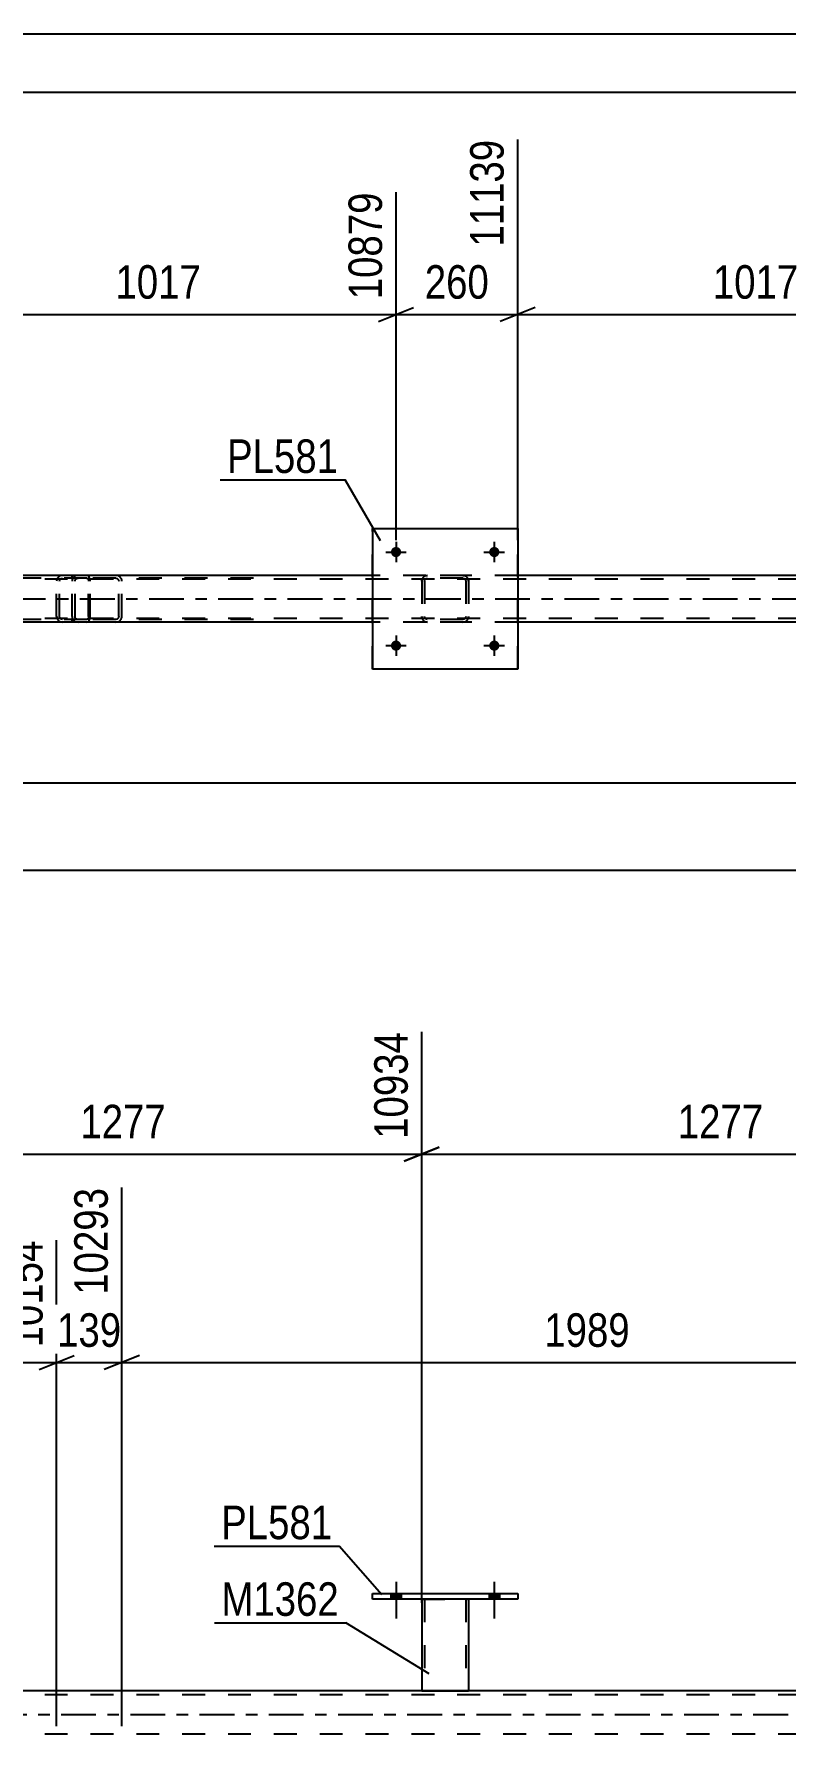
# Model space of a CAD drawing. Header units: millimetres. Extents: x 0 to 841, y 0 to 594.
# Drawn here: x 447.6 to 511.8, y 448.7 to 594 of the extents above; entities that cross this region are included whole.
import ezdxf

# ---------------------------------------------------------------- set-up
doc = ezdxf.new("R2010")
doc.units = ezdxf.units.MM
doc.linetypes.add('DXK_LINE_DOT2', pattern=[3.9198, 1.9599, -1.9599])
doc.linetypes.add('DXK_LINE_DOT3', pattern=[5.9187, 2.979, -0.9799, 0.9799, -0.9799])
doc.styles.add('Arial Narrow', font='ARIALN.TTF', dxfattribs={"height": 0.2})

# ---------------------------------------------------------------- blocks, each defined once
blk = doc.blocks.new('Unknown-272366259-1135')
at = {"color": 5, "linetype": 'Continuous'}
for p, q in [((841, 594), (0, 594)), ((836, 589), (5, 589))]:
    blk.add_line(p, q, dxfattribs=at)
blk = doc.blocks.new('Part-272366259-5092 - 5082')
at = {"color": 7, "linetype": 'DXK_LINE_DOT2'}
for p, q in [((451.33, 547.73), (451.13, 547.69)), ((466.32, 547.73), (451.33, 547.73)), ((454.76, 547.69), (454.56, 547.73)), ((450.83, 547.34), (450.82, 547.25)), ((450.82, 544.21), (450.82, 547.25)), ((450.86, 547.43), (450.83, 547.34)), ((451.07, 547.25), (451.09, 547.34)), ((451.07, 544.21), (451.07, 547.25)), ((451.09, 547.34), (451.15, 547.42)), ((451.15, 547.42), (451.23, 547.47)), ((451.23, 547.47), (451.33, 547.49)), ((466.32, 547.49), (451.33, 547.49)), ((454.56, 547.49), (454.66, 547.47)), ((454.66, 547.47), (454.74, 547.42)), ((454.74, 547.42), (454.8, 547.34)), ((454.8, 547.34), (454.82, 547.25)), ((454.82, 544.21), (454.82, 547.25)), ((455.06, 547.34), (455.03, 547.43)), ((455.07, 547.25), (455.06, 547.34)), ((455.07, 544.21), (455.07, 547.25)), ((450.82, 544.21), (450.83, 544.14)), ((450.83, 544.14), (450.86, 544.03)), ((451.09, 544.12), (451.07, 544.21)), ((451.15, 544.04), (451.09, 544.12)), ((451.13, 543.77), (451.33, 543.73)), ((451.23, 543.99), (451.15, 544.04)), ((451.33, 543.97), (451.23, 543.99)), ((466.32, 543.97), (451.33, 543.97)), ((466.32, 543.73), (451.33, 543.73)), ((454.66, 543.99), (454.56, 543.97)), ((454.56, 543.73), (454.76, 543.77)), ((454.74, 544.04), (454.66, 543.99)), ((454.8, 544.12), (454.74, 544.04)), ((454.82, 544.21), (454.8, 544.12)), ((455.03, 544.03), (455.06, 544.14)), ((455.06, 544.14), (455.07, 544.21))]:
    blk.add_line(p, q, dxfattribs=at)
for centre, start, end in [((451.31, 547.23), 110.7583, 155.68), ((454.58, 547.23), 24.32, 69.2417), ((451.31, 544.23), 204.32, 249.2417), ((454.58, 544.23), 290.7583, 335.68)]:
    blk.add_arc(centre, 0.496, start, end, dxfattribs=at)
blk = doc.blocks.new('Part-272366259-5090 - 5082')
at = {"color": 7, "linetype": 'DXK_LINE_DOT2'}
for p, q in [((452.09, 547.73), (439.94, 547.73)), ((450, 547.73), (449.81, 547.69)), ((450.82, 547.49), (450.82, 547.73)), ((452.2, 547.69), (452.09, 547.73)), ((452.09, 547.49), (439.94, 547.49)), ((449.52, 547.34), (449.5, 547.25)), ((449.5, 544.21), (449.5, 547.25)), ((449.54, 547.43), (449.52, 547.34)), ((449.75, 547.25), (449.77, 547.34)), ((449.75, 544.21), (449.75, 547.25)), ((449.77, 547.34), (449.82, 547.42)), ((449.82, 547.42), (449.91, 547.47)), ((449.91, 547.47), (450, 547.49)), ((452.09, 547.49), (452.14, 547.47)), ((452.14, 547.47), (452.19, 547.42)), ((452.19, 547.42), (452.22, 547.34)), ((452.28, 547.59), (452.2, 547.69)), ((452.22, 547.34), (452.23, 547.25)), ((452.23, 544.21), (452.23, 547.25)), ((452.34, 547.43), (452.28, 547.59)), ((452.36, 547.25), (452.34, 547.43)), ((452.36, 544.21), (452.36, 547.25)), ((452.09, 543.97), (439.94, 543.97)), ((452.09, 543.73), (439.94, 543.73)), ((449.5, 544.21), (449.51, 544.14)), ((449.51, 544.14), (449.54, 544.03)), ((449.77, 544.12), (449.75, 544.21)), ((449.82, 544.04), (449.77, 544.12)), ((449.81, 543.77), (450, 543.73)), ((449.91, 543.99), (449.82, 544.04)), ((450, 543.97), (449.91, 543.99)), ((450.82, 543.73), (450.82, 543.97)), ((452.14, 543.99), (452.09, 543.97)), ((452.09, 543.73), (452.2, 543.77)), ((452.19, 544.04), (452.14, 543.99)), ((452.22, 544.12), (452.19, 544.04)), ((452.2, 543.77), (452.28, 543.87)), ((452.23, 544.21), (452.22, 544.12)), ((452.28, 543.87), (452.34, 544.03)), ((452.34, 544.03), (452.36, 544.21))]:
    blk.add_line(p, q, dxfattribs=at)
for centre, start, end in [((449.99, 547.24), 111.1941, 156.1506), ((449.99, 544.23), 203.8494, 248.8059)]:
    blk.add_arc(centre, 0.492, start, end, dxfattribs=at)
blk = doc.blocks.new('Part-272366259-7753 - 5082')
at = {"color": 7, "linetype": 'DXK_LINE_DOT2'}
for p, q in [((481.02, 547.69), (481.2, 547.73)), ((481.2, 547.73), (481.02, 547.69)), ((484.24, 547.73), (481.2, 547.73)), ((484.24, 547.73), (484.43, 547.69)), ((484.43, 547.69), (484.24, 547.73)), ((480.72, 547.25), (480.76, 547.43)), ((480.76, 547.43), (480.72, 547.25)), ((480.72, 547.25), (480.72, 544.21)), ((480.96, 547.25), (480.98, 547.34)), ((480.96, 547.25), (480.96, 544.21)), ((480.98, 547.34), (481.03, 547.42)), ((481.03, 547.42), (481.11, 547.47)), ((481.11, 547.47), (481.2, 547.49)), ((484.24, 547.49), (481.2, 547.49)), ((484.24, 547.49), (484.34, 547.47)), ((484.34, 547.47), (484.41, 547.42)), ((484.41, 547.42), (484.47, 547.34)), ((484.47, 547.34), (484.48, 547.25)), ((484.48, 547.25), (484.48, 544.21)), ((484.69, 547.43), (484.72, 547.25)), ((484.72, 547.25), (484.69, 547.43)), ((484.72, 547.25), (484.72, 544.21)), ((480.76, 544.03), (480.72, 544.21)), ((480.72, 544.21), (480.76, 544.03)), ((480.98, 544.12), (480.96, 544.21)), ((481.03, 544.04), (480.98, 544.12)), ((481.2, 543.73), (481.02, 543.77)), ((481.02, 543.77), (481.2, 543.73)), ((481.11, 543.99), (481.03, 544.04)), ((481.2, 543.97), (481.11, 543.99)), ((484.24, 543.97), (481.2, 543.97)), ((484.24, 543.73), (481.2, 543.73)), ((484.34, 543.99), (484.24, 543.97)), ((484.43, 543.77), (484.24, 543.73)), ((484.24, 543.73), (484.43, 543.77)), ((484.41, 544.04), (484.34, 543.99)), ((484.47, 544.12), (484.41, 544.04)), ((484.48, 544.21), (484.47, 544.12)), ((484.72, 544.21), (484.69, 544.03)), ((484.69, 544.03), (484.72, 544.21))]:
    blk.add_line(p, q, dxfattribs=at)
at = {"color": 7, "linetype": 'DXK_LINE_DOT3'}
blk.add_line((482.72, 545.73), (482.72, 545.73), dxfattribs=at)
at = {"color": 7, "linetype": 'DXK_LINE_DOT2'}
for centre, start, end in [((481.2, 547.25), 112.5, 157.5), ((481.2, 547.25), 112.5, 157.5), ((484.24, 547.25), 22.5, 67.5), ((484.24, 547.25), 22.5, 67.5), ((481.2, 544.21), 202.5, 247.5), ((481.2, 544.21), 202.5, 247.5), ((484.24, 544.21), 292.5, 337.5), ((484.24, 544.21), 292.5, 337.5)]:
    blk.add_arc(centre, 0.48, start, end, dxfattribs=at)
blk = doc.blocks.new('Part-272366259-5179 - 5082')
at = {"color": 2, "linetype": 'Continuous'}
for p, q in [((476.52, 547.73), (437.84, 547.73)), ((527.6, 547.73), (488.92, 547.73)), ((476.52, 543.73), (437.84, 543.73)), ((527.6, 543.73), (488.92, 543.73))]:
    blk.add_line(p, q, dxfattribs=at)
at = {"color": 7, "linetype": 'DXK_LINE_DOT2'}
for p, q in [((488.92, 547.73), (476.52, 547.73)), ((764.02, 547.41), (102.28, 547.41)), ((764.02, 544.05), (102.28, 544.05)), ((488.92, 543.73), (476.52, 543.73))]:
    blk.add_line(p, q, dxfattribs=at)
at = {"color": 7, "linetype": 'DXK_LINE_DOT3'}
blk.add_line((102.28, 545.73), (764.02, 545.73), dxfattribs=at)
blk = doc.blocks.new('Part-272366259-7754 - 5082')
at = {"color": 2, "linetype": 'Continuous'}
for p, q in [((476.52, 551.73), (476.52, 539.73)), ((476.52, 551.73), (488.92, 551.73)), ((488.92, 551.73), (488.92, 539.73)), ((488.92, 539.73), (476.52, 539.73))]:
    blk.add_line(p, q, dxfattribs=at)
at = {"color": 7, "linetype": 'DXK_LINE_DOT2'}
for p, q in [((476.52, 539.73), (476.52, 551.73)), ((488.92, 539.73), (488.92, 551.73))]:
    blk.add_line(p, q, dxfattribs=at)
blk = doc.blocks.new('Bolt-272366259-7783 - 5082')
at = {"linetype": 'Continuous'}
for points in [[(478.96, 541.73, -1), (478.08, 541.73, -1)], [(487.36, 541.73, -1), (486.48, 541.73, -1)]]:
    blk.add_hatch(color=1, dxfattribs=at).paths.add_polyline_path(points)
at = {"color": 1, "linetype": 'Continuous'}
for p, q in [((478.52, 542.61), (478.52, 540.85)), ((486.92, 542.61), (486.92, 540.85)), ((477.64, 541.73), (479.4, 541.73)), ((486.04, 541.73), (487.8, 541.73))]:
    blk.add_line(p, q, dxfattribs=at)
blk = doc.blocks.new('Bolt-272366259-7784 - 5082')
at = {"linetype": 'Continuous'}
for points in [[(478.96, 549.73, -1), (478.08, 549.73, -1)], [(487.36, 549.73, -1), (486.48, 549.73, -1)]]:
    blk.add_hatch(color=1, dxfattribs=at).paths.add_polyline_path(points)
at = {"color": 1, "linetype": 'Continuous'}
for p, q in [((478.52, 550.61), (478.52, 548.85)), ((486.92, 550.61), (486.92, 548.85)), ((477.64, 549.73), (479.4, 549.73)), ((486.04, 549.73), (487.8, 549.73))]:
    blk.add_line(p, q, dxfattribs=at)
blk = doc.blocks.new('Part-272366259-6745 - 3671')
at = {"color": 2, "linetype": 'Continuous'}
for p, q in [((480.72, 460.24), (480.72, 452.4)), ((484.72, 460.24), (484.72, 452.4)), ((480.72, 452.4), (484.72, 452.4))]:
    blk.add_line(p, q, dxfattribs=at)
at = {"color": 7, "linetype": 'DXK_LINE_DOT2'}
for p, q in [((480.72, 460.24), (484.72, 460.24)), ((480.72, 460.24), (480.72, 460.24)), ((480.72, 460.24), (480.72, 460.24)), ((480.96, 460.24), (480.96, 452.4)), ((484.48, 460.24), (484.48, 452.4)), ((484.72, 460.24), (484.72, 460.24)), ((484.72, 460.24), (484.72, 460.24)), ((484.43, 452.4), (484.47, 452.4)), ((484.43, 452.4), (484.47, 452.4)), ((484.47, 452.4), (484.48, 452.4)), ((484.47, 452.4), (484.48, 452.4))]:
    blk.add_line(p, q, dxfattribs=at)
blk = doc.blocks.new('Part-272366259-3898 - 3671')
at = {"color": 2, "linetype": 'Continuous'}
blk.add_line((758.1, 452.4), (100.68, 452.4), dxfattribs=at)
at = {"color": 7, "linetype": 'DXK_LINE_DOT2'}
for p, q in [((764.02, 452.08), (100.68, 452.08)), ((764.02, 448.72), (100.68, 448.72))]:
    blk.add_line(p, q, dxfattribs=at)
at = {"color": 7, "linetype": 'DXK_LINE_DOT3'}
blk.add_line((100.68, 450.4), (764.02, 450.4), dxfattribs=at)
blk = doc.blocks.new('Bolt-272366259-6776 - 3671')
at = {"linetype": 'Continuous'}
for points in [[(478.08, 460.24), (478.96, 460.24), (478.96, 460.72), (478.08, 460.72)], [(486.48, 460.24), (487.36, 460.24), (487.36, 460.72), (486.48, 460.72)]]:
    blk.add_hatch(color=1, dxfattribs=at).paths.add_polyline_path(points)
at = {"color": 1, "linetype": 'Continuous'}
for p, q in [((478.08, 460.72), (478.08, 460.24)), ((478.52, 461.72), (478.52, 458.6)), ((478.96, 460.72), (478.96, 460.24)), ((486.48, 460.72), (486.48, 460.24)), ((486.92, 461.72), (486.92, 458.6)), ((487.36, 460.72), (487.36, 460.24))]:
    blk.add_line(p, q, dxfattribs=at)
blk = doc.blocks.new('Part-272366259-6746 - 3671')
at = {"color": 2, "linetype": 'Continuous'}
for p, q in [((476.52, 460.24), (476.52, 460.72)), ((476.52, 460.72), (488.92, 460.72)), ((488.92, 460.72), (488.92, 460.24)), ((488.92, 460.24), (476.52, 460.24))]:
    blk.add_line(p, q, dxfattribs=at)
blk = doc.blocks.new('Bolt-272366259-6775 - 3671')
at = {"linetype": 'Continuous'}
for points in [[(478.08, 460.24), (478.96, 460.24), (478.96, 460.72), (478.08, 460.72)], [(486.48, 460.24), (487.36, 460.24), (487.36, 460.72), (486.48, 460.72)]]:
    blk.add_hatch(color=1, dxfattribs=at).paths.add_polyline_path(points)
at = {"color": 1, "linetype": 'Continuous'}
for p, q in [((478.08, 460.72), (478.08, 460.24)), ((478.52, 461.72), (478.52, 458.6)), ((478.96, 460.72), (478.96, 460.24)), ((486.48, 460.72), (486.48, 460.24)), ((486.92, 461.72), (486.92, 458.6)), ((487.36, 460.72), (487.36, 460.24))]:
    blk.add_line(p, q, dxfattribs=at)
blk = doc.blocks.new('StraightDimension-272366259-15435 - 5082')
at = {"color": 7, "linetype": 'Continuous'}
for p, q in [((488.92, 550.73), (488.92, 584.97)), ((529.6, 550.73), (529.6, 580.47)), ((490.42, 570.63), (487.42, 569.43)), ((488.92, 570.03), (529.6, 570.03)), ((528.1, 569.43), (531.1, 570.63))]:
    blk.add_line(p, q, dxfattribs=at)
at = {"color": 0}
blk.add_wipeout([(513.52, 570.78), (513.52, 574.98), (505.01, 574.98), (505.01, 570.78)], dxfattribs=at)
at = {"color": 3, "style": 'Arial Narrow'}
blk.add_text('1017', height=2.863, dxfattribs=at).set_placement((505.61, 571.38))
at = {"color": 0, "linetype": 'Continuous'}
blk.add_wipeout([(529, 581.07), (524.8, 581.07), (524.8, 570.73), (529, 570.73)], dxfattribs=at)
at = {"color": 3, "linetype": 'Continuous', "style": 'Arial Narrow'}
blk.add_text('12156', height=2.863, rotation=90.0002, dxfattribs=at).set_placement((528.4, 571.33))
blk = doc.blocks.new('StraightDimension-272366259-10469 - 5082')
at = {"color": 7, "linetype": 'Continuous'}
blk.add_line((65.16, 530.01), (764.02, 530.01), dxfattribs=at)
blk = doc.blocks.new('StraightDimension-272366259-5246 - 5082')
at = {"color": 7, "linetype": 'Continuous'}
blk.add_line((64.52, 522.55), (764.66, 522.55), dxfattribs=at)
blk = doc.blocks.new('StraightDimension-272366259-15436 - 5082')
at = {"color": 7, "linetype": 'Continuous'}
for p, q in [((488.92, 550.73), (488.92, 584.97)), ((478.52, 550.73), (478.52, 580.47)), ((477.02, 569.43), (480.02, 570.63)), ((478.52, 570.03), (488.92, 570.03)), ((490.42, 570.63), (487.42, 569.43))]:
    blk.add_line(p, q, dxfattribs=at)
at = {"color": 0}
blk.add_wipeout([(487.07, 570.78), (487.07, 574.98), (480.38, 574.98), (480.38, 570.78)], dxfattribs=at)
at = {"color": 3, "style": 'Arial Narrow'}
blk.add_text('260', height=2.863, dxfattribs=at).set_placement((480.98, 571.38))
at = {"color": 0, "linetype": 'Continuous'}
blk.add_wipeout([(488.32, 585.57), (484.12, 585.57), (484.12, 575.23), (488.32, 575.23)], dxfattribs=at)
at = {"color": 3, "linetype": 'Continuous', "style": 'Arial Narrow'}
blk.add_text('11139', height=2.863, rotation=90.0002, dxfattribs=at).set_placement((487.72, 575.83))
blk = doc.blocks.new('StraightDimension-272366259-15437 - 5082')
at = {"color": 7, "linetype": 'Continuous'}
for p, q in [((437.84, 550.73), (437.84, 583.14)), ((478.52, 550.73), (478.52, 580.47)), ((439.34, 570.63), (436.34, 569.43)), ((437.84, 570.03), (478.52, 570.03)), ((477.02, 569.43), (480.02, 570.63))]:
    blk.add_line(p, q, dxfattribs=at)
at = {"color": 0}
blk.add_wipeout([(462.44, 570.78), (462.44, 574.98), (453.93, 574.98), (453.93, 570.78)], dxfattribs=at)
at = {"color": 3, "style": 'Arial Narrow'}
blk.add_text('1017', height=2.863, dxfattribs=at).set_placement((454.53, 571.38))
at = {"color": 0, "linetype": 'Continuous'}
blk.add_wipeout([(477.92, 581.07), (473.72, 581.07), (473.72, 570.73), (477.92, 570.73)], dxfattribs=at)
at = {"color": 3, "linetype": 'Continuous', "style": 'Arial Narrow'}
blk.add_text('10879', height=2.863, rotation=90.0002, dxfattribs=at).set_placement((477.32, 571.33))
blk = doc.blocks.new('StraightDimension-272366259-4873 - 3671')
at = {"color": 7, "linetype": 'Continuous'}
for p, q in [((369.94, 449.4), (369.94, 493.58)), ((449.5, 449.4), (449.5, 490.91)), ((371.44, 481.06), (368.44, 479.86)), ((448, 479.86), (451, 481.06)), ((369.94, 480.46), (449.5, 480.46))]:
    blk.add_line(p, q, dxfattribs=at)
at = {"color": 0}
blk.add_wipeout([(413.98, 481.21), (413.98, 485.41), (405.46, 485.41), (405.46, 481.21)], dxfattribs=at)
at = {"color": 3, "style": 'Arial Narrow'}
blk.add_text('1989', height=2.863, dxfattribs=at).set_placement((406.06, 481.81))
at = {"color": 0, "linetype": 'Continuous'}
blk.add_wipeout([(448.9, 491.51), (444.7, 491.51), (444.7, 481.16), (448.9, 481.16)], dxfattribs=at)
at = {"color": 3, "linetype": 'Continuous', "style": 'Arial Narrow'}
blk.add_text('10154', height=2.863, rotation=90.0002, dxfattribs=at).set_placement((448.3, 481.76))
blk = doc.blocks.new('StraightDimension-272366259-4897 - 3671')
at = {"color": 7, "linetype": 'Continuous'}
for p, q in [((455.07, 449.4), (455.07, 495.41)), ((449.5, 449.4), (449.5, 490.91)), ((448, 479.86), (451, 481.06)), ((456.57, 481.06), (453.57, 479.86)), ((449.5, 480.46), (455.07, 480.46))]:
    blk.add_line(p, q, dxfattribs=at)
at = {"color": 0}
blk.add_wipeout([(455.63, 481.21), (455.63, 485.41), (448.94, 485.41), (448.94, 481.21)], dxfattribs=at)
at = {"color": 3, "style": 'Arial Narrow'}
blk.add_text('139', height=2.863, dxfattribs=at).set_placement((449.54, 481.81))
at = {"color": 0, "linetype": 'Continuous'}
blk.add_wipeout([(454.47, 496.01), (450.27, 496.01), (450.27, 485.66), (454.47, 485.66)], dxfattribs=at)
at = {"color": 3, "linetype": 'Continuous', "style": 'Arial Narrow'}
blk.add_text('10293', height=2.863, rotation=90.0002, dxfattribs=at).set_placement((453.87, 486.26))
blk = doc.blocks.new('StraightDimension-272366259-4921 - 3671')
at = {"color": 7, "linetype": 'Continuous'}
for p, q in [((455.07, 449.4), (455.07, 495.41)), ((534.63, 449.4), (534.63, 490.91)), ((456.57, 481.06), (453.57, 479.86)), ((533.13, 479.86), (536.13, 481.06)), ((455.07, 480.46), (534.63, 480.46))]:
    blk.add_line(p, q, dxfattribs=at)
at = {"color": 0}
blk.add_wipeout([(499.11, 481.21), (499.11, 485.41), (490.6, 485.41), (490.6, 481.21)], dxfattribs=at)
at = {"color": 3, "style": 'Arial Narrow'}
blk.add_text('1989', height=2.863, dxfattribs=at).set_placement((491.2, 481.81))
at = {"color": 0, "linetype": 'Continuous'}
blk.add_wipeout([(534.03, 491.51), (529.83, 491.51), (529.83, 481.16), (534.03, 481.16)], dxfattribs=at)
at = {"color": 3, "linetype": 'Continuous', "style": 'Arial Narrow'}
blk.add_text('12282', height=2.863, rotation=90.0002, dxfattribs=at).set_placement((533.43, 481.76))
blk = doc.blocks.new('StraightDimension-272366259-18116 - 3671')
at = {"color": 7, "linetype": 'Continuous'}
for p, q in [((480.72, 459.94), (480.72, 508.72)), ((531.8, 460.62), (531.8, 508.72)), ((482.22, 498.88), (479.22, 497.68)), ((530.3, 497.68), (533.3, 498.88)), ((480.72, 498.28), (531.8, 498.28))]:
    blk.add_line(p, q, dxfattribs=at)
at = {"color": 0}
blk.add_wipeout([(510.52, 499.03), (510.52, 503.23), (502.01, 503.23), (502.01, 499.03)], dxfattribs=at)
at = {"color": 3, "style": 'Arial Narrow'}
blk.add_text('1277', height=2.863, dxfattribs=at).set_placement((502.61, 499.63))
at = {"color": 0, "linetype": 'Continuous'}
blk.add_wipeout([(531.2, 509.32), (527, 509.32), (527, 498.98), (531.2, 498.98)], dxfattribs=at)
at = {"color": 3, "linetype": 'Continuous', "style": 'Arial Narrow'}
blk.add_text('12211', height=2.863, rotation=90.0002, dxfattribs=at).set_placement((530.6, 499.58))
blk = doc.blocks.new('StraightDimension-272366259-18117 - 3671')
at = {"color": 7, "linetype": 'Continuous'}
for p, q in [((480.72, 459.94), (480.72, 508.72)), ((429.64, 460.76), (429.64, 506.89)), ((431.14, 498.88), (428.14, 497.68)), ((479.22, 497.68), (482.22, 498.88)), ((429.64, 498.28), (480.72, 498.28))]:
    blk.add_line(p, q, dxfattribs=at)
at = {"color": 0}
blk.add_wipeout([(459.44, 499.03), (459.44, 503.23), (450.93, 503.23), (450.93, 499.03)], dxfattribs=at)
at = {"color": 3, "style": 'Arial Narrow'}
blk.add_text('1277', height=2.863, dxfattribs=at).set_placement((451.53, 499.63))
at = {"color": 0, "linetype": 'Continuous'}
blk.add_wipeout([(480.12, 509.32), (475.92, 509.32), (475.92, 498.98), (480.12, 498.98)], dxfattribs=at)
at = {"color": 3, "linetype": 'Continuous', "style": 'Arial Narrow'}
blk.add_text('10934', height=2.863, rotation=90.0002, dxfattribs=at).set_placement((479.52, 499.58))
blk = doc.blocks.new('Mark-272366259-10550 - 5082')
at = {"color": 0}
blk.add_wipeout([(473.58, 556.49), (473.58, 559.49), (464.07, 559.49), (464.07, 556.49)], dxfattribs=at)
blk.add_wipeout([(473.58, 556.49), (473.58, 559.49), (464.07, 559.49), (464.07, 556.49)], dxfattribs=at)
at = {"color": 30, "linetype": 'Continuous'}
for p in [(463.47, 555.89), (477.18, 550.7)]:
    blk.add_line(p, (474.18, 555.89), dxfattribs=at)
at = {"color": 3, "style": 'Arial Narrow'}
blk.add_text('PL581', height=2.863, dxfattribs=at).set_placement((464.07, 556.49))
blk = doc.blocks.new('Mark-272366259-15890 - 3671')
at = {"color": 0}
blk.add_wipeout([(473.64, 458.82), (473.64, 461.82), (463.59, 461.82), (463.59, 458.82)], dxfattribs=at)
blk.add_wipeout([(473.64, 458.82), (473.64, 461.82), (463.59, 461.82), (463.59, 458.82)], dxfattribs=at)
at = {"color": 30, "linetype": 'Continuous'}
for p in [(462.99, 458.22), (481.36, 453.85)]:
    blk.add_line(p, (474.24, 458.22), dxfattribs=at)
at = {"color": 3, "style": 'Arial Narrow'}
blk.add_text('M1362', height=2.863, dxfattribs=at).set_placement((463.59, 458.82))
blk = doc.blocks.new('Mark-272366259-15893 - 3671')
at = {"color": 0}
blk.add_wipeout([(473.07, 465.37), (473.07, 468.37), (463.57, 468.37), (463.57, 465.37)], dxfattribs=at)
blk.add_wipeout([(473.07, 465.37), (473.07, 468.37), (463.57, 468.37), (463.57, 465.37)], dxfattribs=at)
at = {"color": 30, "linetype": 'Continuous'}
for p in [(462.97, 464.77), (477.31, 460.61)]:
    blk.add_line(p, (473.67, 464.77), dxfattribs=at)
at = {"color": 3, "style": 'Arial Narrow'}
blk.add_text('PL581', height=2.863, dxfattribs=at).set_placement((463.57, 465.37))

msp = doc.modelspace()

# ---------------------------------------------------------------- block references
for name in ['Unknown-272366259-1135', 'Part-272366259-7754 - 5082', 'Bolt-272366259-7784 - 5082', 'Part-272366259-5179 - 5082', 'Part-272366259-5090 - 5082', 'Part-272366259-5092 - 5082', 'Part-272366259-7753 - 5082', 'Bolt-272366259-7783 - 5082', 'Part-272366259-6746 - 3671', 'Bolt-272366259-6776 - 3671', 'Bolt-272366259-6775 - 3671', 'Part-272366259-6745 - 3671', 'Part-272366259-3898 - 3671']:
    msp.add_blockref(name, (0, 0))

# ---------------------------------------------------------------- next in the draw order: block references
for name in ['StraightDimension-272366259-15435 - 5082', 'StraightDimension-272366259-10469 - 5082', 'StraightDimension-272366259-4873 - 3671']:
    msp.add_blockref(name, (0, 0))

# ---------------------------------------------------------------- next in the draw order: block references
for name in ['StraightDimension-272366259-15436 - 5082', 'StraightDimension-272366259-5246 - 5082', 'StraightDimension-272366259-4897 - 3671']:
    msp.add_blockref(name, (0, 0))

# ---------------------------------------------------------------- next in the draw order: block references
for name in ['StraightDimension-272366259-15437 - 5082', 'StraightDimension-272366259-4921 - 3671']:
    msp.add_blockref(name, (0, 0))

# ---------------------------------------------------------------- next in the draw order: block references
for name in ['Mark-272366259-10550 - 5082', 'StraightDimension-272366259-18116 - 3671']:
    msp.add_blockref(name, (0, 0))

# ---------------------------------------------------------------- next in the draw order: block references
msp.add_blockref('StraightDimension-272366259-18117 - 3671', (0, 0))

# ---------------------------------------------------------------- next in the draw order: block references
msp.add_blockref('Mark-272366259-15890 - 3671', (0, 0))

# ---------------------------------------------------------------- next in the draw order: block references
msp.add_blockref('Mark-272366259-15893 - 3671', (0, 0))

doc.saveas('drawing.dxf')
